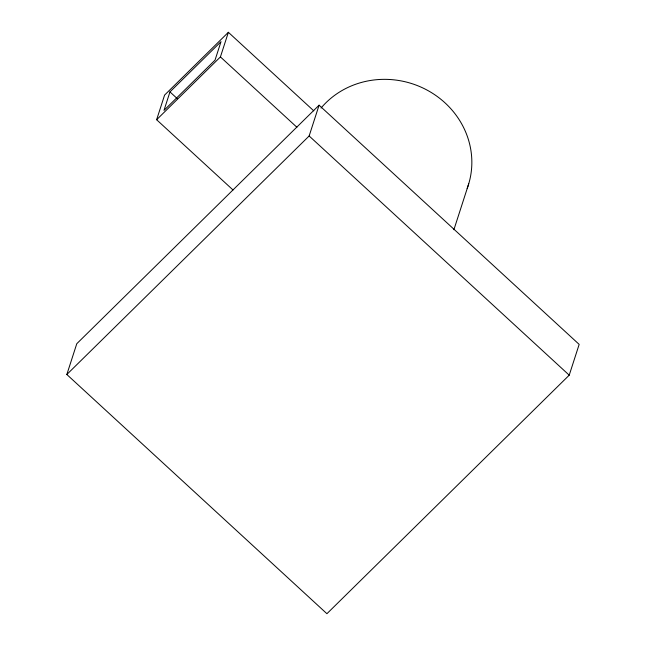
<?xml version="1.0" encoding="UTF-8"?>
<svg xmlns="http://www.w3.org/2000/svg" width="646" height="646" viewBox="0 0 646 646"><rect width="100%" height="100%" fill="white"/><g stroke="black" fill="none" stroke-linecap="round" stroke-linejoin="round"><path stroke-width="0.97" d="M66.837 374.502L76.777 343.72L319.084 105.193L579.163 344.391L569.223 375.173L326.916 613.7L66.837 374.502L309.143 135.975L319.084 105.193M232.996 189.964L156.631 119.728L164.585 95.099L228.377 32.3L313.77 110.837M169.963 91.902L164.003 110.369L215.037 60.126L221.005 41.659L169.963 91.902L177.392 98.733M156.631 119.728L220.423 56.921L228.377 32.3M453.896 229.718L468.73 183.787M309.143 135.975L569.223 375.173M220.423 56.921L296.902 127.262M321.046 108.052A84.707 79.547 17.9 0 1 427.797 90.488A84.707 79.547 17.9 0 1 467.163 188.471"/></g></svg>
